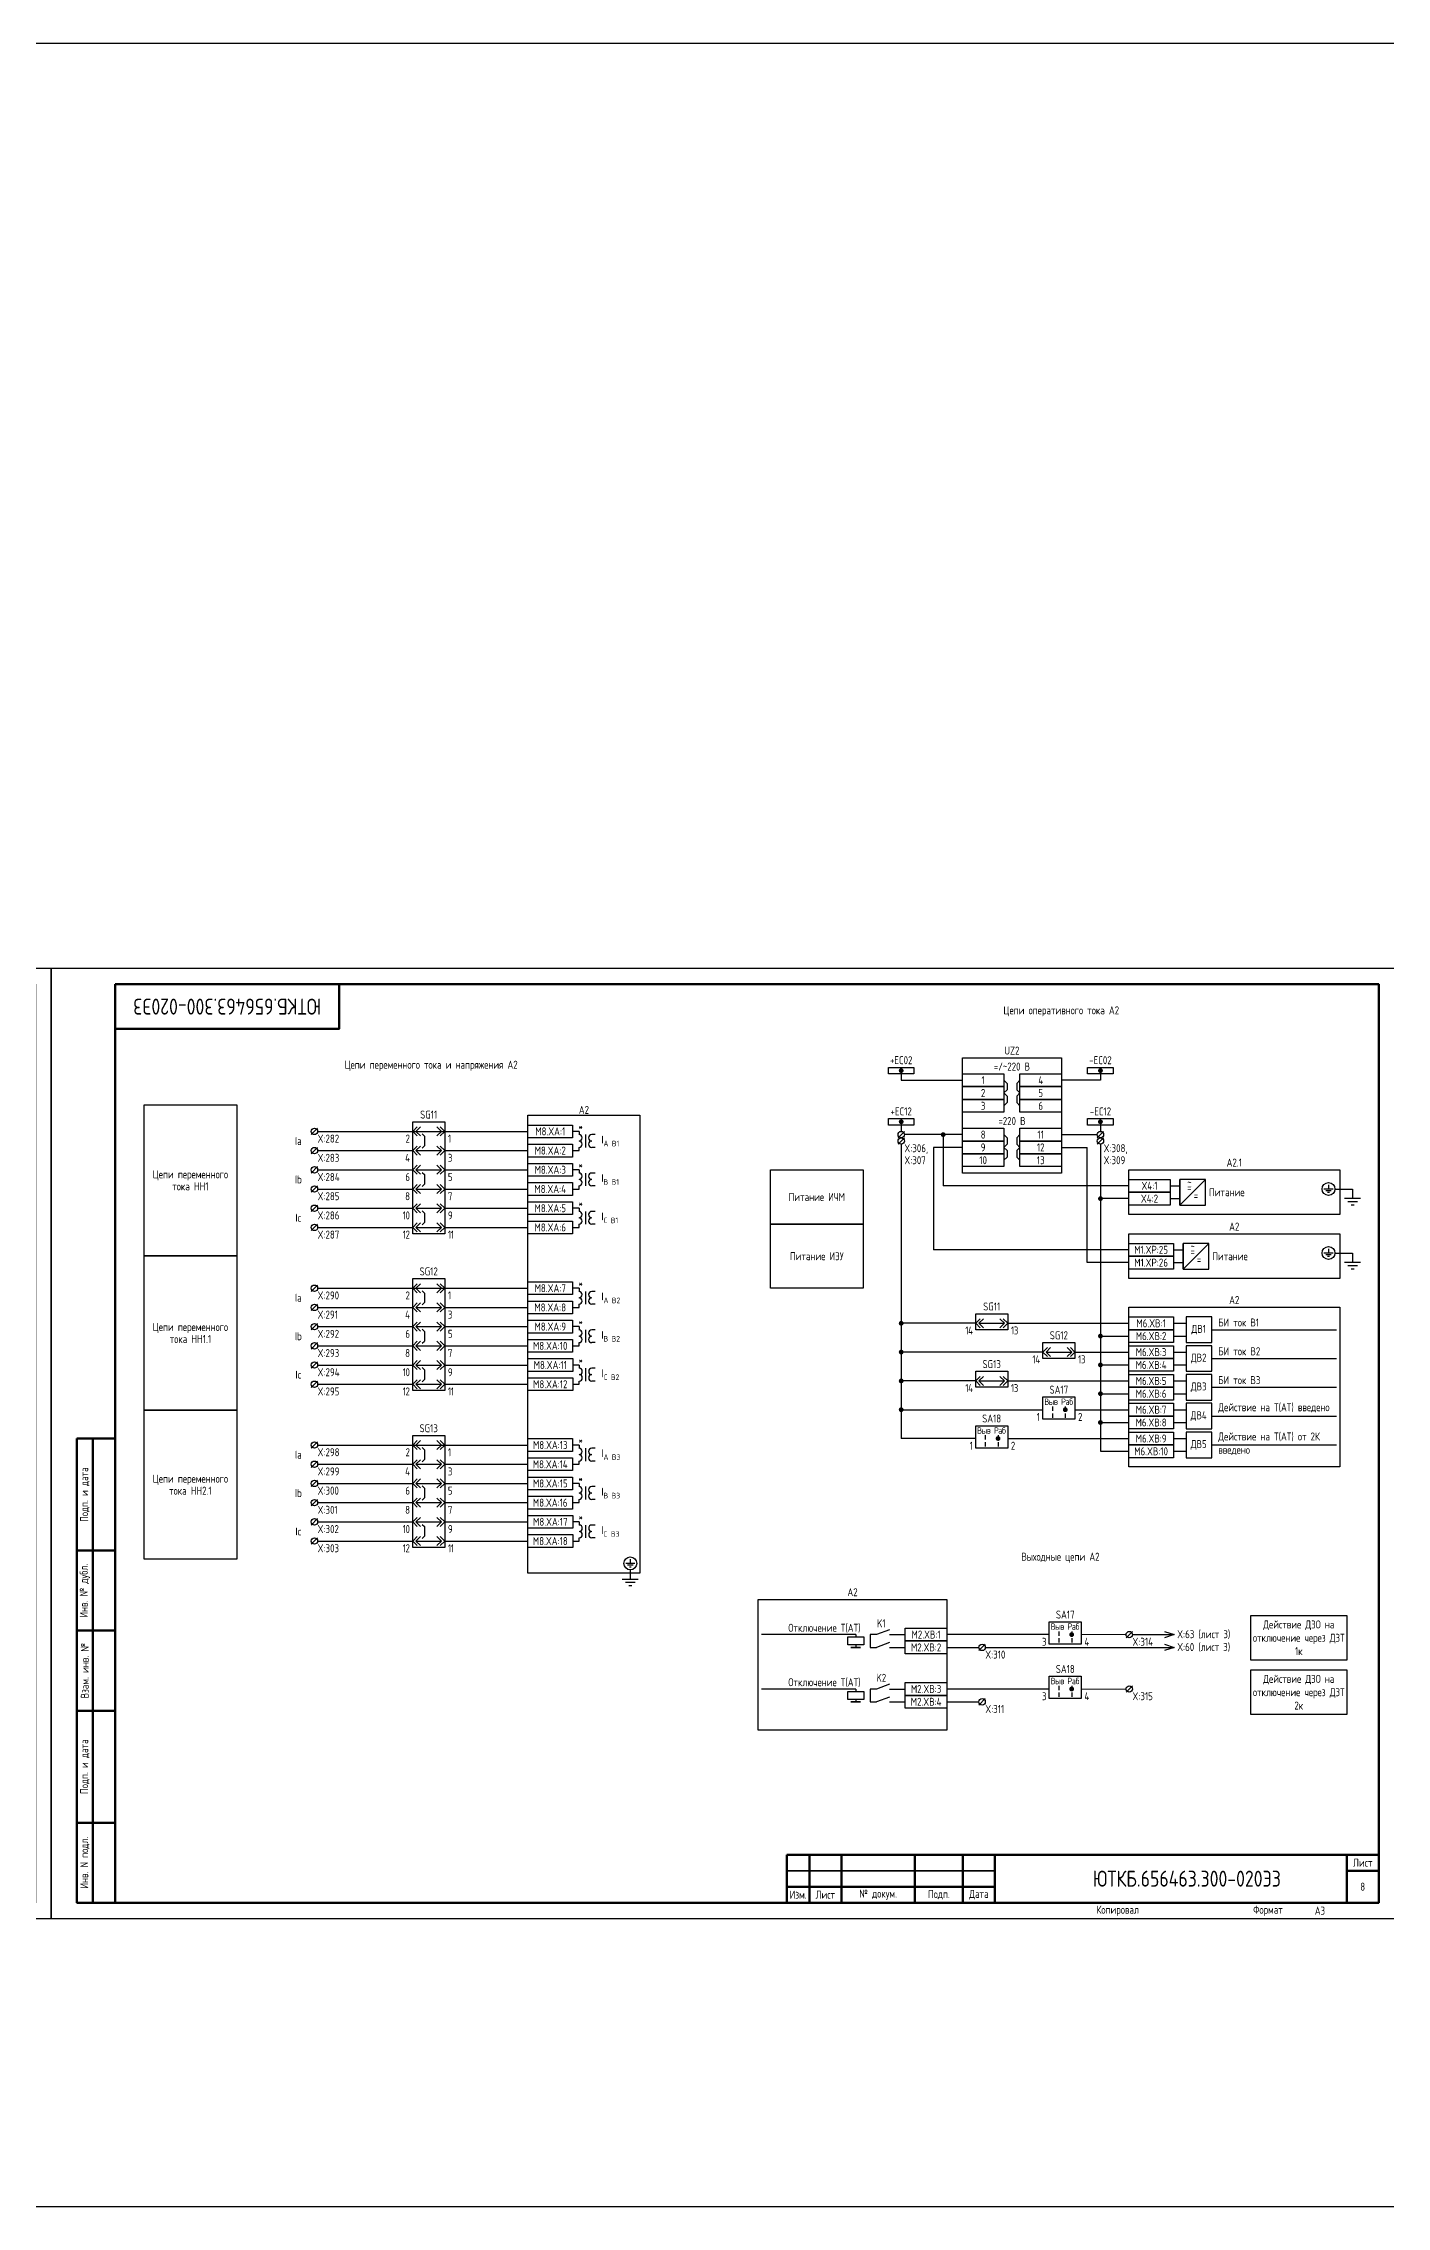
# Model space of a CAD drawing. Header units: millimetres. Extents: x -1117 to 5846, y -90 to 586.
# Drawn here: x 2938 to 3358, y -90 to 586 of the extents above; entities that cross this region are included whole.
import ezdxf

# ---------------------------------------------------------------- set-up
doc = ezdxf.new("R2010")
doc.units = ezdxf.units.MM
doc.styles.add('Gost_type_A', font='GOST_A.TTF')

# ---------------------------------------------------------------- blocks, each defined once
blk = doc.blocks.new('Формат_А3')
blk.add_lwpolyline([(-420, 297), (0, 297), (0, 0), (-420, 0)], close=True)
at = {"lineweight": 50}
blk.add_lwpolyline([(-400, 292), (-5, 292), (-5, 5), (-400, 5)], close=True, dxfattribs=at)
blk = doc.blocks.new('Штамп левый нижний')
at = {"lineweight": 50}
for points in [[(-12, 145), (-7, 145), (-7, 110), (-12, 110)], [(-7, 145), (0, 145), (0, 110), (-7, 110)], [(-12, 110), (-7, 110), (-7, 85), (-12, 85)], [(-7, 110), (0, 110), (0, 85), (-7, 85)], [(-12, 85), (-7, 85), (-7, 60), (-12, 60)], [(-7, 85), (0, 85), (0, 60), (-7, 60)], [(-12, 60), (-7, 60), (-7, 25), (-12, 25)], [(-7, 60), (0, 60), (0, 25), (-7, 25)], [(-12, 25), (-7, 25), (-7, 0), (-12, 0)], [(-7, 25), (0, 25), (0, 0), (-7, 0)]]:
    blk.add_lwpolyline(points, close=True, dxfattribs=at)
at = {"char_height": 2.5, "attachment_point": 5, "rotation": 90, "style": 'Gost_type_A'}
for s, insert, width in [('Подп. и дата', (-9.5, 127.5), 35), ('Инв. № дубл.', (-9.5, 97.5), 25), ('Взам. инв. №', (-9.5, 72.5), 25), ('Подп. и дата', (-9.5, 42.5), 35), ('Инв. N подл.', (-9.5, 12.5), 25)]:
    blk.add_mtext(s, dxfattribs=dict(at, insert=insert, width=width))
blk = doc.blocks.new('Штамп малый нижний')
at = {"lineweight": 50}
for points in [[(-185, 15), (-178, 15), (-178, 5), (-185, 5)], [(-178, 15), (-168, 15), (-168, 5), (-178, 5)], [(-168, 15), (-145, 15), (-145, 5), (-168, 5)], [(-145, 15), (-130, 15), (-130, 5), (-145, 5)], [(-130, 15), (-120, 15), (-120, 5), (-130, 5)], [(-120, 15), (-10, 15), (-10, 0), (-120, 0)], [(-10, 15), (0, 15), (0, 10), (-10, 10)], [(-10, 10), (0, 10), (0, 0), (-10, 0)], [(-185, 5), (-178, 5), (-178, 0), (-185, 0)], [(-178, 5), (-168, 5), (-168, 0), (-178, 0)], [(-168, 5), (-145, 5), (-145, 0), (-168, 0)], [(-145, 5), (-130, 5), (-130, 0), (-145, 0)], [(-130, 5), (-120, 5), (-120, 0), (-130, 0)]]:
    blk.add_lwpolyline(points, close=True, dxfattribs=at)
for points in [[(-185, 15), (-178, 15), (-178, 10), (-185, 10)], [(-178, 15), (-168, 15), (-168, 10), (-178, 10)], [(-168, 15), (-145, 15), (-145, 10), (-168, 10)], [(-145, 15), (-130, 15), (-130, 10), (-145, 10)], [(-130, 15), (-120, 15), (-120, 10), (-130, 10)], [(-185, 10), (-178, 10), (-178, 5), (-185, 5)], [(-178, 10), (-168, 10), (-168, 5), (-178, 5)], [(-168, 10), (-145, 10), (-145, 5), (-168, 5)], [(-145, 10), (-130, 10), (-130, 5), (-145, 5)], [(-130, 10), (-120, 10), (-120, 5), (-130, 5)]]:
    blk.add_lwpolyline(points, close=True)
at = {"char_height": 2.5, "style": 'Gost_type_A'}
for s, insert, width, attachment_point in [('Лист', (-5, 12.5), 10, 5), ('Изм.', (-181.5, 2.5), 7, 5), ('Лист', (-173, 2.5), 10, 5), ('№ докум.', (-156.5, 2.5), 23, 5), ('Подп.', (-137.5, 2.5), 15, 5), ('Дата', (-125, 2.5), 10, 5), ('Копировал', (-75, -2.53), 13.1202, 6), ('Формат', (-30, -2.53), 13.1202, 6)]:
    blk.add_mtext(s, dxfattribs=dict(at, insert=insert, width=width, attachment_point=attachment_point))
blk = doc.blocks.new('Штамп угловой верхний')
at = {"lineweight": 50}
blk.add_lwpolyline([(0, 0), (70, 0), (70, -14), (0, -14)], close=True, dxfattribs=at)
blk = doc.blocks.new('БИ_разъем')
for p, q in [((0, 0), (1.41, 1.41)), ((0, 0), (1.41, 1.41)), ((0, 0), (1.41, -1.41)), ((0, 0), (1.41, -1.41)), ((1, 0), (2.41, 1.41)), ((1, 0), (2.41, -1.41)), ((1, 0), (9, 0)), ((9, 0), (7.59, 1.41)), ((9, 0), (7.59, -1.41)), ((10, 0), (8.59, 1.41)), ((10, 0), (8.59, 1.41)), ((10, 0), (8.59, -1.41)), ((10, 0), (8.59, -1.41))]:
    blk.add_line(p, q)
blk = doc.blocks.new('БИ_перемычка')
for p, q in [((2.97, -0.79), (3.67, -1.5)), ((2.97, -5.21), (3.67, -4.5)), ((3.67, -1.5), (3.67, -4.5))]:
    blk.add_line(p, q)
blk = doc.blocks.new('POINT')
at = {"const_width": 0.75}
blk.add_lwpolyline([(-0.375, 0, 1), (0.375, 0, 1)], format="xyb", close=True, dxfattribs=at)
blk = doc.blocks.new('Шинка')
blk.add_lwpolyline([(-4, 1), (4, 1), (4, -1), (-4, -1)], close=True)
blk.add_blockref('POINT', (0, 0))
blk = doc.blocks.new('Переключатель_положение')
for p, q in [((2, 1), (2, -0.34)), ((2, -1.14), (2, -2.49))]:
    blk.add_line(p, q)

msp = doc.modelspace()

# ---------------------------------------------------------------- linework, layer by layer
for p, q in [((3205.71, 265), (3205.71, 262)), ((3268, 265), (3268, 262)), ((3205.71, 262), (3224.83, 262)), ((3268, 262), (3255.83, 262)), ((3023.27, 247), (3021.27, 245)), ((3023.27, 246), (3063, 246)), ((3063.01, 246), (3089, 246)), ((3105, 246), (3103, 246)), ((3206.71, 246), (3204.71, 244)), ((3206.71, 244), (3204.71, 242)), ((3205.71, 249), (3205.71, 246)), ((3224.83, 245), (3206.71, 245)), ((3218.83, 245), (3218.83, 229)), ((3255.83, 245), (3267, 245)), ((3261, 245), (3267, 245)), ((3269, 246), (3267, 244)), ((3269, 244), (3267, 242)), ((3268, 249), (3268, 246)), ((3023.27, 241), (3021.27, 239)), ((3023.28, 240), (3053, 240)), ((3063.01, 240), (3089, 240)), ((3103, 240), (3105, 240)), ((3205.71, 242), (3205.71, 150.04)), ((3215.83, 241), (3215.83, 209)), ((3224.83, 241), (3215.83, 241)), ((3255.83, 241), (3263.83, 241)), ((3263.83, 205), (3263.83, 241)), ((3268, 242), (3268, 146.04)), ((3023.27, 235), (3021.27, 233)), ((3023.28, 234), (3053, 234)), ((3063.01, 234), (3089, 234)), ((3105, 234), (3103, 234)), ((3292.83, 223), (3292.83, 231)), ((3292.83, 223), (3300.83, 231)), ((3023.27, 229), (3021.27, 227)), ((3023.28, 228), (3053, 228)), ((3063.01, 228), (3089, 228)), ((3103, 228), (3105, 228)), ((3276.83, 229), (3218.83, 229)), ((3276.83, 225), (3267.83, 225)), ((3341.32, 228), (3346.83, 228)), ((3023.27, 223), (3021.27, 221)), ((3023.27, 217), (3021.27, 215)), ((3023.28, 222), (3053, 222)), ((3063.01, 222), (3089, 222)), ((3105, 222), (3103, 222)), ((3023.28, 216), (3053, 216)), ((3063.01, 216), (3089, 216)), ((3103, 216), (3105, 216)), ((3293.83, 203), (3293.83, 211)), ((3293.83, 203), (3301.83, 211)), ((3276.83, 209), (3215.83, 209)), ((3276.83, 205), (3263.83, 205)), ((3341.32, 208), (3346.83, 208)), ((3023.27, 198), (3021.27, 196)), ((3023.27, 197), (3063, 197)), ((3063.01, 197), (3089, 197)), ((3105, 197), (3103, 197)), ((3023.27, 192), (3021.27, 190)), ((3023.28, 191), (3053, 191)), ((3063.01, 191), (3089, 191)), ((3103, 191), (3105, 191)), ((3023.27, 186), (3021.27, 184)), ((3023.28, 185), (3053, 185)), ((3063.01, 185), (3089, 185)), ((3105, 185), (3103, 185)), ((3229, 186.04), (3205.71, 186.04)), ((3239, 186.04), (3276.83, 186.04)), ((3290.83, 186.04), (3294.83, 186.04)), ((3302.83, 184.04), (3341.83, 184.04)), ((3023.27, 180), (3021.27, 178)), ((3023.28, 179), (3053, 179)), ((3063.01, 179), (3089, 179)), ((3103, 179), (3105, 179)), ((3250, 177.04), (3206.08, 177.04)), ((3260, 177.04), (3276.83, 177.04)), ((3268, 182.04), (3276.83, 182.04)), ((3290.83, 182.04), (3294.83, 182.04)), ((3290.83, 177.04), (3294.83, 177.04)), ((3023.27, 174), (3021.27, 172)), ((3023.28, 173), (3053, 173)), ((3063.01, 173), (3089, 173)), ((3105.02, 173), (3103.02, 173)), ((3268, 173.04), (3276.83, 173.04)), ((3290.83, 173.04), (3294.83, 173.04)), ((3302.83, 175.04), (3341.83, 175.04)), ((3023.27, 168), (3021.27, 166)), ((3023.28, 167), (3053, 167)), ((3063.01, 167), (3089, 167)), ((3103.02, 167), (3105.02, 167)), ((3229, 168.04), (3206.08, 168.04)), ((3239, 168.04), (3276.83, 168.04)), ((3268, 164.04), (3276.83, 164.04)), ((3290.83, 168.04), (3294.83, 168.04)), ((3290.83, 164.04), (3294.83, 164.04)), ((3302.83, 166.04), (3341.83, 166.04)), ((3206.08, 159.04), (3250, 159.04)), ((3260, 159.04), (3276.83, 159.04)), ((3290.83, 159.04), (3294.83, 159.04)), ((3302.83, 157.04), (3341.83, 157.04)), ((3023.27, 149), (3021.27, 147)), ((3229, 150.04), (3205.71, 150.04)), ((3239, 150.04), (3276.83, 150.04)), ((3268, 155.04), (3276.83, 155.04)), ((3290.83, 155.04), (3294.83, 155.04)), ((3290.83, 150.04), (3294.83, 150.04)), ((3023.27, 143), (3021.27, 141)), ((3023.27, 148), (3063, 148)), ((3023.28, 142), (3053, 142)), ((3063.01, 148), (3089, 148)), ((3063.01, 142), (3089, 142)), ((3105, 148), (3103, 148)), ((3103, 142), (3105, 142)), ((3268, 146.04), (3276.83, 146.04)), ((3290.83, 146.04), (3294.83, 146.04)), ((3302.83, 148.04), (3341.83, 148.04)), ((3023.27, 137), (3021.27, 135)), ((3023.28, 136), (3053, 136)), ((3063.01, 136), (3089, 136)), ((3105, 136), (3103, 136)), ((3023.27, 131), (3021.27, 129)), ((3023.28, 130), (3053, 130)), ((3063.01, 130), (3089, 130)), ((3103, 130), (3105, 130)), ((3023.27, 125), (3021.27, 123)), ((3023.28, 124), (3053, 124)), ((3063.01, 124), (3089, 124)), ((3105.02, 124), (3103.02, 124)), ((3023.27, 119), (3021.27, 117)), ((3023.28, 118), (3053, 118)), ((3063.01, 118), (3089, 118)), ((3103.02, 118), (3105.02, 118)), ((3191.5, 88.77), (3162, 88.77)), ((3191.5, 88.77), (3191.5, 88.02)), ((3252, 88.77), (3220, 88.77)), ((3278.01, 89.77), (3276.01, 87.77)), ((3278, 88.77), (3291, 88.77)), ((3191.5, 85.52), (3191.5, 84.77)), ((3220, 84.77), (3230, 84.77)), ((3232, 85.77), (3230, 83.77)), ((3232, 84.77), (3291, 84.77)), ((3191.5, 71.77), (3162, 71.77)), ((3191.5, 71.77), (3191.5, 71.02)), ((3191.5, 68.52), (3191.5, 67.77)), ((3252, 71.77), (3220, 71.77)), ((3220, 67.77), (3230, 67.77)), ((3232.01, 68.77), (3230.01, 66.77)), ((3278.01, 72.77), (3276.01, 70.77))]:
    msp.add_line(p, q)
at = {"ltscale": 4}
for p, q in [((3105, 246), (3105, 245)), ((3105, 245.5), (3105, 245)), ((3107, 245), (3107, 241)), ((3107, 245), (3107, 241)), ((3110, 245), (3109, 245)), ((3110, 245), (3109, 245)), ((3105, 240), (3105, 241)), ((3110, 241), (3109, 241)), ((3110, 241), (3109, 241)), ((3105, 234), (3105, 233)), ((3105, 233.5), (3105, 233)), ((3107, 233), (3107, 229)), ((3107, 233), (3107, 229)), ((3110, 233), (3109, 233)), ((3110, 233), (3109, 233)), ((3105, 228), (3105, 229)), ((3110, 229), (3109, 229)), ((3110, 229), (3109, 229)), ((3289.83, 229), (3292.83, 229)), ((3289.83, 225), (3292.83, 225)), ((3105, 222), (3105, 221)), ((3105, 221.5), (3105, 221)), ((3105, 216), (3105, 217)), ((3107, 221), (3107, 217)), ((3107, 221), (3107, 217)), ((3110, 221), (3109, 221)), ((3110, 221), (3109, 221)), ((3110, 217), (3109, 217)), ((3110, 217), (3109, 217)), ((3290.83, 209), (3293.83, 209)), ((3290.83, 205), (3293.83, 205)), ((3105, 197), (3105, 196)), ((3105, 196.5), (3105, 196)), ((3105, 191), (3105, 192)), ((3107, 196), (3107, 192)), ((3107, 196), (3107, 192)), ((3110, 196), (3109, 196)), ((3110, 196), (3109, 196)), ((3110, 192), (3109, 192)), ((3110, 192), (3109, 192)), ((3105, 185), (3105, 184)), ((3105, 184.5), (3105, 184)), ((3107, 184), (3107, 180)), ((3107, 184), (3107, 180)), ((3110, 184), (3109, 184)), ((3110, 184), (3109, 184)), ((3105, 179), (3105, 180)), ((3110, 180), (3109, 180)), ((3110, 180), (3109, 180)), ((3105.02, 173), (3105.02, 172)), ((3105.02, 172.5), (3105.02, 172)), ((3107.02, 172), (3107.02, 168)), ((3107.02, 172), (3107.02, 168)), ((3110.02, 172), (3109.02, 172)), ((3110.02, 172), (3109.02, 172)), ((3105.02, 167), (3105.02, 168)), ((3110.02, 168), (3109.02, 168)), ((3110.02, 168), (3109.02, 168)), ((3105, 148), (3105, 147)), ((3105, 147.5), (3105, 147)), ((3105, 142), (3105, 143)), ((3107, 147), (3107, 143)), ((3107, 147), (3107, 143)), ((3110, 147), (3109, 147)), ((3110, 147), (3109, 147)), ((3110, 143), (3109, 143)), ((3110, 143), (3109, 143)), ((3105, 136), (3105, 135)), ((3105, 135.5), (3105, 135)), ((3105, 130), (3105, 131)), ((3107, 135), (3107, 131)), ((3107, 135), (3107, 131)), ((3110, 135), (3109, 135)), ((3110, 135), (3109, 135)), ((3110, 131), (3109, 131)), ((3110, 131), (3109, 131)), ((3105.02, 124), (3105.02, 123)), ((3105.02, 123.5), (3105.02, 123)), ((3107.02, 123), (3107.02, 119)), ((3107.02, 123), (3107.02, 119)), ((3110.02, 123), (3109.02, 123)), ((3110.02, 123), (3109.02, 123)), ((3105.02, 118), (3105.02, 119)), ((3110.02, 119), (3109.02, 119)), ((3110.02, 119), (3109.02, 119))]:
    msp.add_line(p, q, dxfattribs=at)
at = {"ltscale": 4.32}
for p, q in [((3340.72, 228), (3337.87, 228)), ((3340.15, 227.43), (3338.44, 227.43)), ((3339.58, 226.86), (3339.01, 226.86)), ((3339.3, 229.28), (3339.3, 228)), ((3349.33, 225), (3344.33, 225)), ((3348.33, 224), (3345.33, 224)), ((3346.83, 228), (3346.83, 225)), ((3347.33, 223), (3346.33, 223)), ((3340.72, 208), (3337.87, 208)), ((3340.15, 207.43), (3338.44, 207.43)), ((3339.58, 206.86), (3339.01, 206.86)), ((3339.3, 209.28), (3339.3, 208)), ((3349.33, 205), (3344.33, 205)), ((3348.33, 204), (3345.33, 204)), ((3347.33, 203), (3346.33, 203)), ((3346.83, 208), (3346.83, 205)), ((3122.44, 111.02), (3119.59, 111.02)), ((3121.87, 110.45), (3120.16, 110.45)), ((3121.3, 109.88), (3120.73, 109.88)), ((3121.02, 112.3), (3121.02, 111.02)), ((3121.02, 109), (3121.02, 106)), ((3123.52, 106), (3118.52, 106)), ((3122.52, 105), (3119.52, 105)), ((3121.52, 104), (3120.52, 104)), ((3202, 90.27), (3198, 88.77)), ((3202, 86.27), (3198, 84.77)), ((3202, 73.27), (3198, 71.77)), ((3202, 69.27), (3198, 67.77))]:
    msp.add_line(p, q, dxfattribs=at)
at = {"ltscale": 1.08}
for p, q in [((3198, 88.77), (3196, 88.77)), ((3196, 88.77), (3196, 84.77)), ((3202, 88.77), (3207, 88.77)), ((3196, 84.77), (3198, 84.77)), ((3202, 84.77), (3207, 84.77)), ((3198, 71.77), (3196, 71.77)), ((3196, 71.77), (3196, 67.77)), ((3196, 67.77), (3198, 67.77)), ((3202, 71.77), (3207, 71.77)), ((3202, 67.77), (3207, 67.77))]:
    msp.add_line(p, q, dxfattribs=at)
at = {"linetype": 'Continuous', "lineweight": 20, "ltscale": 4}
for p, q in [((3262, 88.77), (3276, 88.77)), ((3262, 71.77), (3276, 71.77))]:
    msp.add_line(p, q, dxfattribs=at)
for points in [[(-1117.42, 586), (5845.64, 586), (5845.64, -90), (-1117.42, -90)], [(3224.83, 269), (3255.83, 269), (3255.83, 233), (3224.83, 233)], [(3224.83, 264), (3237.83, 264), (3237.83, 260), (3224.83, 260)], [(3242.83, 264), (3255.83, 264), (3255.83, 260), (3242.83, 260)], [(3224.83, 260), (3237.83, 260), (3237.83, 256), (3224.83, 256)], [(3242.83, 260), (3255.83, 260), (3255.83, 256), (3242.83, 256)], [(2998, 207.1), (2969, 207.1), (2969, 254.32), (2998, 254.32)], [(3089.02, 251.04), (3124.02, 251.04), (3124.02, 108), (3089.02, 108)], [(3224.83, 256), (3237.83, 256), (3237.83, 252), (3224.83, 252)], [(3242.83, 256), (3255.83, 256), (3255.83, 252), (3242.83, 252)], [(3053, 249), (3063, 249), (3063, 214), (3053, 214)], [(3089, 248), (3103, 248), (3103, 244), (3089, 244)], [(3224.83, 247), (3237.83, 247), (3237.83, 243), (3224.83, 243)], [(3242.83, 247), (3255.83, 247), (3255.83, 243), (3242.83, 243)], [(3089, 242), (3103, 242), (3103, 238), (3089, 238)], [(3224.83, 243), (3237.83, 243), (3237.83, 239), (3224.83, 239)], [(3224.83, 239), (3237.83, 239), (3237.83, 235), (3224.83, 235)], [(3242.83, 243), (3255.83, 243), (3255.83, 239), (3242.83, 239)], [(3242.83, 239), (3255.83, 239), (3255.83, 235), (3242.83, 235)], [(3089, 236), (3103, 236), (3103, 232), (3089, 232)], [(3089, 230), (3103, 230), (3103, 226), (3089, 226)], [(3193.81, 217), (3164.83, 217), (3164.83, 234), (3193.81, 234)], [(3276.83, 234), (3342.83, 234), (3342.83, 220), (3276.83, 220)], [(3276.83, 231), (3289.83, 231), (3289.83, 227), (3276.83, 227)], [(3089, 224), (3103, 224), (3103, 220), (3089, 220)], [(3276.83, 227), (3289.83, 227), (3289.83, 223), (3276.83, 223)], [(3089, 218), (3103, 218), (3103, 214), (3089, 214)], [(3193.83, 197), (3164.83, 197), (3164.83, 217), (3193.83, 217)], [(3276.83, 214), (3342.83, 214), (3342.83, 200), (3276.83, 200)], [(3276.83, 211), (3290.83, 211), (3290.83, 207), (3276.83, 207)], [(2998, 158.91), (2969, 158.91), (2969, 207.1), (2998, 207.1)], [(3276.83, 207), (3290.83, 207), (3290.83, 203), (3276.83, 203)], [(3053, 200), (3063, 200), (3063, 165), (3053, 165)], [(3089, 199), (3103, 199), (3103, 195), (3089, 195)], [(3089, 193), (3103, 193), (3103, 189), (3089, 189)], [(3276.83, 191.04), (3342.83, 191.04), (3342.83, 141.17), (3276.83, 141.17)], [(3089, 187), (3103, 187), (3103, 183), (3089, 183)], [(3276.83, 188.04), (3290.83, 188.04), (3290.83, 184.04), (3276.83, 184.04)], [(3276.83, 184.04), (3290.83, 184.04), (3290.83, 180.04), (3276.83, 180.04)], [(3089, 181), (3103, 181), (3103, 177), (3089, 177)], [(3276.83, 179.04), (3290.83, 179.04), (3290.83, 175.04), (3276.83, 175.04)], [(3089.02, 175), (3103.02, 175), (3103.02, 171), (3089.02, 171)], [(3276.83, 175.04), (3290.83, 175.04), (3290.83, 171.04), (3276.83, 171.04)], [(3276.83, 170.04), (3290.83, 170.04), (3290.83, 166.04), (3276.83, 166.04)], [(3089.02, 169), (3103.02, 169), (3103.02, 165), (3089.02, 165)], [(3250, 163.04), (3260, 163.04), (3260, 156.04), (3250, 156.04)], [(3276.83, 166.04), (3290.83, 166.04), (3290.83, 162.04), (3276.83, 162.04)], [(2998, 112.32), (2969, 112.32), (2969, 158.91), (2998, 158.91)], [(3276.83, 161.04), (3290.83, 161.04), (3290.83, 157.04), (3276.83, 157.04)], [(3276.83, 157.04), (3290.83, 157.04), (3290.83, 153.04), (3276.83, 153.04)], [(3053, 151), (3063, 151), (3063, 116), (3053, 116)], [(3089, 150), (3103, 150), (3103, 146), (3089, 146)], [(3229, 154.04), (3239, 154.04), (3239, 147.04), (3229, 147.04)], [(3276.83, 152.04), (3290.83, 152.04), (3290.83, 148.04), (3276.83, 148.04)], [(3089, 144), (3103, 144), (3103, 140), (3089, 140)], [(3276.83, 148.04), (3290.83, 148.04), (3290.83, 144.04), (3276.83, 144.04)], [(3089, 138), (3103, 138), (3103, 134), (3089, 134)], [(3089, 132), (3103, 132), (3103, 128), (3089, 128)], [(3089.02, 126), (3103.02, 126), (3103.02, 122), (3089.02, 122)], [(3089.02, 120), (3103.02, 120), (3103.02, 116), (3089.02, 116)], [(3161, 99.77), (3220, 99.77), (3220, 58.95), (3161, 58.95)], [(3315, 94.77), (3345, 94.77), (3345, 80.77), (3315, 80.77)], [(3194, 88.02), (3194, 85.52), (3189, 85.52), (3189, 88.02)], [(3207, 90.77), (3220, 90.77), (3220, 86.77), (3207, 86.77)], [(3252, 92.77), (3262, 92.77), (3262, 85.77), (3252, 85.77)], [(3193, 84.77), (3190, 84.77)], [(3207, 86.77), (3220, 86.77), (3220, 82.77), (3207, 82.77)], [(3252, 75.77), (3262, 75.77), (3262, 68.77), (3252, 68.77)], [(3315, 77.77), (3345, 77.77), (3345, 63.77), (3315, 63.77)], [(3194, 71.02), (3194, 68.52), (3189, 68.52), (3189, 71.02)], [(3193, 67.77), (3190, 67.77)], [(3207, 73.77), (3220, 73.77), (3220, 69.77), (3207, 69.77)], [(3207, 69.77), (3220, 69.77), (3220, 65.77), (3207, 65.77)]]:
    msp.add_lwpolyline(points, close=True)
for points in [[(3237.83, 262), (3238.83, 261), (3238.83, 259), (3237.83, 258)], [(3237.83, 258), (3238.83, 257), (3238.83, 255), (3237.83, 254)], [(3242.83, 262), (3241.83, 261), (3241.83, 259), (3242.83, 258)], [(3242.83, 258), (3241.83, 257), (3241.83, 255), (3242.83, 254)], [(3237.83, 245), (3238.83, 244), (3238.83, 242), (3237.83, 241)], [(3242.83, 245), (3241.83, 244), (3241.83, 242), (3242.83, 241)], [(3237.83, 241), (3238.83, 240), (3238.83, 238), (3237.83, 237)], [(3242.83, 241), (3241.83, 240), (3241.83, 238), (3242.83, 237)], [(3288, 89.77), (3291, 88.77), (3288, 87.77)], [(3288, 85.77), (3291, 84.77), (3288, 83.77)]]:
    msp.add_lwpolyline(points)
at = {"ltscale": 4}
for points in [[(3292.83, 223), (3300.83, 223), (3300.83, 231), (3292.83, 231)], [(3293.83, 203), (3301.83, 203), (3301.83, 211), (3293.83, 211)], [(3294.83, 180.04), (3302.83, 180.04), (3302.83, 188.04), (3294.83, 188.04)], [(3294.83, 171.04), (3302.83, 171.04), (3302.83, 179.04), (3294.83, 179.04)], [(3294.83, 162.04), (3302.83, 162.04), (3302.83, 170.04), (3294.83, 170.04)], [(3294.83, 153.04), (3302.83, 153.04), (3302.83, 161.04), (3294.83, 161.04)], [(3294.83, 144.04), (3302.83, 144.04), (3302.83, 152.04), (3294.83, 152.04)]]:
    msp.add_lwpolyline(points, close=True, dxfattribs=at)
at = {"lineweight": 25}
for points in [[(3229, 189.04), (3239, 189.04), (3239, 184.04), (3229, 184.04)], [(3250, 180.04), (3260, 180.04), (3260, 175.04), (3250, 175.04)], [(3229, 171.04), (3239, 171.04), (3239, 166.04), (3229, 166.04)]]:
    msp.add_lwpolyline(points, close=True, dxfattribs=at)
for centre, radius in [((3022.27, 246), 1), ((3205.71, 245), 1), ((3205.71, 243), 1), ((3268, 245), 1), ((3268, 243), 1), ((3022.27, 240), 1), ((3022.27, 234), 1), ((3339.3, 228), 2.02), ((3022.27, 228), 1), ((3022.27, 222), 1), ((3022.27, 216), 1), ((3339.3, 208), 2.02), ((3022.27, 197), 1), ((3022.27, 191), 1), ((3022.27, 185), 1), ((3022.27, 179), 1), ((3022.27, 173), 1), ((3022.27, 167), 1), ((3022.27, 148), 1), ((3022.27, 142), 1), ((3022.27, 136), 1), ((3022.27, 130), 1), ((3022.27, 124), 1), ((3022.27, 118), 1), ((3121.02, 111.02), 2.02), ((3277.01, 88.77), 1), ((3231, 84.77), 1), ((3231.01, 67.77), 1), ((3277.01, 71.77), 1)]:
    msp.add_circle(centre, radius)
at = {"ltscale": 4}
for centre, start, end in [((3105, 244), 270, 90), ((3105, 244), 270, 90), ((3109, 244), 90, 270), ((3109, 244), 90, 270), ((3105, 242), 270, 90), ((3105, 242), 270, 90), ((3109, 242), 90, 270), ((3109, 242), 90, 270), ((3105, 232), 270, 90), ((3105, 232), 270, 90), ((3105, 230), 270, 90), ((3105, 230), 270, 90), ((3109, 232), 90, 270), ((3109, 232), 90, 270), ((3109, 230), 90, 270), ((3109, 230), 90, 270), ((3105, 220), 270, 90), ((3105, 220), 270, 90), ((3105, 218), 270, 90), ((3105, 218), 270, 90), ((3109, 220), 90, 270), ((3109, 220), 90, 270), ((3109, 218), 90, 270), ((3109, 218), 90, 270), ((3105, 195), 270, 90), ((3105, 195), 270, 90), ((3105, 193), 270, 90), ((3105, 193), 270, 90), ((3109, 195), 90, 270), ((3109, 195), 90, 270), ((3109, 193), 90, 270), ((3109, 193), 90, 270), ((3105, 183), 270, 90), ((3105, 183), 270, 90), ((3109, 183), 90, 270), ((3109, 183), 90, 270), ((3105, 181), 270, 90), ((3105, 181), 270, 90), ((3109, 181), 90, 270), ((3109, 181), 90, 270), ((3105.02, 171), 270, 90), ((3105.02, 171), 270, 90), ((3105.02, 169), 270, 90), ((3105.02, 169), 270, 90), ((3109.02, 171), 90, 270), ((3109.02, 171), 90, 270), ((3109.02, 169), 90, 270), ((3109.02, 169), 90, 270), ((3105, 146), 270, 90), ((3105, 146), 270, 90), ((3105, 144), 270, 90), ((3105, 144), 270, 90), ((3109, 146), 90, 270), ((3109, 146), 90, 270), ((3109, 144), 90, 270), ((3109, 144), 90, 270), ((3105, 134), 270, 90), ((3105, 134), 270, 90), ((3105, 132), 270, 90), ((3105, 132), 270, 90), ((3109, 134), 90, 270), ((3109, 134), 90, 270), ((3109, 132), 90, 270), ((3109, 132), 90, 270), ((3105.02, 122), 270, 90), ((3105.02, 122), 270, 90), ((3109.02, 122), 90, 270), ((3109.02, 122), 90, 270), ((3105.02, 120), 270, 90), ((3105.02, 120), 270, 90), ((3109.02, 120), 90, 270), ((3109.02, 120), 90, 270)]:
    msp.add_arc(centre, 1, start, end, dxfattribs=at)

# ---------------------------------------------------------------- block references
at = {"color": 1}
for name, p in [('Формат_А3', (2940, 0)), ('Формат_А3', (3360, 0)), ('Штамп левый нижний', (2960, 5))]:
    msp.add_blockref(name, p, dxfattribs=at)
for name, p in [('Штамп угловой верхний', (2960, 292)), ('Шинка', (3205.71, 265)), ('Шинка', (3268, 265)), ('БИ_разъем', (3053, 246)), ('БИ_перемычка', (3053, 246)), ('Шинка', (3205.71, 249)), ('POINT', (3218.83, 245)), ('Шинка', (3268, 249)), ('БИ_разъем', (3053, 240)), ('БИ_разъем', (3053, 234)), ('БИ_перемычка', (3053, 234)), ('БИ_разъем', (3053, 228)), ('БИ_разъем', (3053, 222)), ('POINT', (3268, 225)), ('БИ_разъем', (3053, 216)), ('БИ_перемычка', (3053, 222)), ('БИ_разъем', (3053, 197)), ('БИ_перемычка', (3053, 197)), ('БИ_разъем', (3053, 191)), ('БИ_разъем', (3053, 185)), ('БИ_перемычка', (3053, 185)), ('POINT', (3205.71, 186.04)), ('POINT', (3268, 182.04)), ('БИ_разъем', (3053, 179)), ('POINT', (3205.71, 177.04)), ('БИ_разъем', (3053, 173)), ('БИ_перемычка', (3053, 173)), ('POINT', (3268, 173.04)), ('БИ_разъем', (3053, 167)), ('POINT', (3205.71, 168.04)), ('POINT', (3268, 164.04)), ('POINT', (3205.71, 159.04)), ('Переключатель_положение', (3251, 159.04)), ('POINT', (3257, 159.04)), ('Переключатель_положение', (3255, 159.04)), ('POINT', (3268, 155.04)), ('БИ_разъем', (3053, 148)), ('Переключатель_положение', (3230, 150.04)), ('POINT', (3236, 150.04)), ('Переключатель_положение', (3234, 150.04)), ('БИ_разъем', (3053, 142)), ('БИ_перемычка', (3053, 148)), ('БИ_разъем', (3053, 136)), ('БИ_перемычка', (3053, 136)), ('БИ_разъем', (3053, 130)), ('БИ_разъем', (3053, 124)), ('БИ_перемычка', (3053, 124)), ('БИ_разъем', (3053, 118)), ('Переключатель_положение', (3253, 88.77)), ('POINT', (3259, 88.77)), ('Переключатель_положение', (3257, 88.77)), ('Переключатель_положение', (3253, 71.77)), ('POINT', (3259, 71.77)), ('Переключатель_положение', (3257, 71.77)), ('Штамп малый нижний', (3355, 5))]:
    msp.add_blockref(name, p)
at = {"lineweight": 25}
for p in [(3229, 186.04), (3250, 177.04), (3229, 168.04)]:
    msp.add_blockref('БИ_разъем', p, dxfattribs=at)

# ---------------------------------------------------------------- texts
at = {"insert": (2995, 285), "char_height": 5, "width": 70, "attachment_point": 5, "rotation": 180, "style": 'Gost_type_A'}
msp.add_mtext('ЮТКБ.656463.300-020Э3', dxfattribs=at)
at = {"lineweight": 25, "char_height": 2.5, "line_spacing_factor": 0.9, "style": 'Gost_type_A'}
for s, insert, width, attachment_point in [('Цепи оперативного тока A2', (3255.75, 283.5), 195.5, 5), ('UZ2', (3240.33, 270), 31, 8), ('Цепи переменного тока и напряжения A2', (3058.75, 266.5), 197.5, 5), ('=/~220 В', (3240.33, 265), 31, 8), ('=220 В', (3240.33, 248), 31, 8), ('X:306,\\PX:307', (3206.71, 242), 16, 1), ('X:308,\\PX:309', (3269, 242), 16, 1), ('SG11', (3234, 190.04), 10, 8), ('{\\T0.9;14}', (3228, 185.04), 5, 3), ('{\\T0.9;13}', (3240, 185.04), 5, 1), ('SG12', (3255, 181.04), 10, 8), ('{\\T0.9;14}', (3249, 176.04), 5, 3), ('{\\T0.9;13}', (3261, 176.04), 5, 1), ('SG13', (3234, 172.04), 10, 8), ('{\\T0.9;14}', (3228, 167.04), 5, 3), ('{\\T0.9;13}', (3240, 167.04), 5, 1), ('Выходные цепи A2', (3255.5, 112.77), 93, 5), ('A2', (3190.5, 100.77), 59, 8), ('X:310', (3232, 83.77), 8, 1), ('X:314', (3278.01, 87.77), 8, 1), ('X:315', (3278.01, 70.77), 8, 1), ('X:311', (3232.01, 66.77), 8, 1)]:
    msp.add_mtext(s, dxfattribs=dict(at, insert=insert, width=width, attachment_point=attachment_point))
at = {"style": 'Gost_type_A'}
for s, insert, char_height, width, attachment_point in [('+EC02', (3205.71, 267), 2.5, 10, 8), ('-EC02', (3268, 267), 2.5, 10, 8), ('2', (3231.33, 258), 2.5, 13, 5), ('1', (3231.33, 262), 2.5, 13, 5), ('4', (3249.33, 262), 2.5, 13, 5), ('5', (3249.33, 258), 2.5, 13, 5), ('+EC12', (3205.71, 251), 2.5, 10, 8), ('3', (3231.33, 254), 2.5, 13, 5), ('6', (3249.33, 254), 2.5, 13, 5), ('-EC12', (3268, 251), 2.5, 10, 8), ('M8.XA:1', (3096, 246), 2.5, 14, 5), ('*', (3105.5, 247.5), 2.5, 3, 5), ('\\A1;I{\\H0.7x;\\S^ A B1;}', (3112, 243), 2.5, 8, 4), ('8', (3231.33, 245), 2.5, 13, 5), ('11', (3249.33, 245), 2.5, 13, 5), ('M8.XA:2', (3095.99, 240), 2.5, 14.018, 5), ('10', (3231.33, 237), 2.5, 13, 5), ('9', (3231.33, 241), 2.5, 13, 5), ('13', (3249.33, 237), 2.5, 13, 5), ('12', (3249.33, 241), 2.5, 13, 5), ('M8.XA:3', (3096, 234), 2.5, 14, 5), ('*', (3105.5, 235.5), 2.5, 3, 5), ('\\A1;I{\\H0.7x;\\S^ B B1;}', (3112, 231), 2.5, 8, 4), ('X4:1', (3283.33, 229), 2.5, 13, 5), ('~', (3295.83, 230.03), 2.5, 2.7, 5), ('M8.XA:4', (3095.99, 227.99), 2.5, 14.018, 5), ('M8.XA:5', (3096, 222), 2.5, 14, 5), ('*', (3105.5, 223.5), 2.5, 3, 5), ('X4:2', (3283.33, 225), 2.5, 13, 5), ('=', (3295.83, 228.53), 2.5, 6, 5), ('=', (3297.83, 226), 2.5, 6, 5), ('Питание', (3307.5, 226.99), 2.5, 11.3452, 5), ('M8.XA:6', (3095.99, 215.99), 2.5, 14.018, 5), ('\\A1;I{\\H0.7x;\\S^ C B1;}', (3112, 219), 2.5, 8, 4), ('M1.XP:25', (3283.83, 209), 2.5, 13.9956, 5), ('~', (3296.83, 210.03), 2.5, 2.7, 5), ('M1.XP:26', (3283.83, 205), 2.5, 13.9956, 5), ('=', (3296.83, 208.53), 2.5, 6, 5), ('=', (3298.83, 206), 2.5, 6, 5), ('Питание', (3308.5, 206.99), 2.5, 11.3452, 5), ('M8.XA:7', (3096, 197), 2.5, 14, 5), ('*', (3105.5, 198.5), 2.5, 3, 5), ('M8.XA:8', (3095.99, 190.99), 2.5, 14.018, 5), ('\\A1;I{\\H0.7x;\\S^ A B2;}', (3112, 194), 2.5, 8, 4), ('M8.XA:9', (3096, 185), 2.5, 14, 5), ('*', (3105.5, 186.5), 2.5, 3, 5), ('\\A1;I{\\H0.7x;\\S^ B B2;}', (3112, 182), 2.5, 8, 4), ('M6.XВ:2', (3283.83, 182.04), 2.5, 14, 5), ('M6.XВ:1', (3283.83, 186.04), 2.5, 14, 5), ('ДВ1', (3298.71, 184.04), 2.5, 7.7588, 5), ('БИ ток В1', (3304.83, 185.04), 2.5, 46.8301, 7), ('M8.XA:10', (3095.99, 178.99), 2.5, 14.018, 5), ('M6.XВ:3', (3283.83, 177.04), 2.5, 14, 5), ('ДВ2', (3298.71, 175.04), 2.5, 7.7588, 5), ('БИ ток B2', (3304.83, 176.04), 2.5, 27.8465, 7), ('M8.XA:11', (3096.02, 173), 2.5, 14, 5), ('*', (3105.52, 174.5), 2.5, 3, 5), ('\\A1;I{\\H0.7x;\\S^ C B2;}', (3112.02, 170), 2.5, 8, 4), ('M6.XВ:4', (3283.83, 173.04), 2.5, 14, 5), ('M6.XВ:5', (3283.83, 168.04), 2.5, 14, 5), ('БИ ток B3', (3304.83, 167.04), 2.5, 27.8465, 7), ('M8.XA:12', (3096.01, 167), 2.5, 14.018, 5), ('{\\T0.9;Выв}', (3252.5, 161.54), 2, 5, 5), ('SA17', (3255, 164.04), 2.5, 10, 8), ('{\\T0.9;Раб}', (3257.5, 161.54), 2, 5, 5), ('M6.XВ:6', (3283.83, 164.04), 2.5, 14, 5), ('ДВ3', (3298.71, 166.04), 2.5, 7.7588, 5), ('SA18', (3234, 155.04), 2.5, 10, 8), ('{\\T0.9;1}', (3249, 158.04), 2.5, 5, 3), ('{\\T0.9;2}', (3261, 158.04), 2.5, 5, 1), ('M6.XВ:8', (3283.83, 155.04), 2.5, 14, 5), ('M6.XВ:7', (3283.83, 159.04), 2.5, 14, 5), ('ДВ4', (3298.71, 157.04), 2.5, 7.7588, 5), ('Действие на Т(АТ) введено', (3304.83, 158.04), 2.5, 35.5248, 7), ('M8.XA:13', (3096, 148.01), 2.5, 14, 5), ('*', (3105.5, 149.5), 2.5, 3, 5), ('{\\T0.9;1}', (3228, 149.04), 2.5, 5, 3), ('{\\T0.9;Выв}', (3231.5, 152.54), 2, 5, 5), ('{\\T0.9;Раб}', (3236.5, 152.54), 2, 5, 5), ('{\\T0.9;2}', (3240, 149.04), 2.5, 5, 1), ('M6.XВ:9', (3283.83, 150.04), 2.5, 14, 5), ('ДВ5', (3298.71, 148.04), 2.5, 7.7588, 5), ('Действие на Т(АТ) от 2К \\Pвведено', (3304.83, 144.86), 2.5, 44.8592, 7), ('M8.XA:14', (3095.99, 142), 2.5, 14.018, 5), ('\\A1;I{\\H0.7x;\\S^ A B3;}', (3111.99, 145.03), 2.5, 8, 4), ('M6.XВ:10', (3283.83, 146.04), 2.5, 14, 5), ('M8.XA:15', (3096, 136), 2.5, 14, 5), ('*', (3105.5, 137.5), 2.5, 3, 5), ('M8.XA:16', (3095.99, 129.99), 2.5, 14.018, 5), ('\\A1;I{\\H0.7x;\\S^ B B3;}', (3112, 133), 2.5, 8, 4), ('M8.XA:17', (3096.02, 124), 2.5, 14, 5), ('*', (3105.52, 125.5), 2.5, 3, 5), ('\\A1;I{\\H0.7x;\\S^ C B3;}', (3112.02, 121), 2.5, 8, 4), ('M8.XA:18', (3096.01, 117.99), 2.5, 14.018, 5), ('SA17', (3257, 93.77), 2.5, 10, 8), ('Отключение Т(АТ)', (3193, 90.77), 2.5, 31.0015, 6), ('K1', (3199.5, 92.27), 2.5, 5, 5), ('M2.XВ:1', (3213.5, 88.77), 2.5, 13, 5), ('{\\T0.9;Выв}', (3254.5, 91.27), 2, 5, 5), ('{\\T0.9;Раб}', (3259.5, 91.27), 2, 5, 5), ('X:63 (лист 3)', (3292, 88.77), 2.5, 19, 4), ('{\\C256;Действие ДЗО на отключение через ДЗТ 1к}', (3330, 87.77), 2.5, 30, 5), ('M2.XВ:2', (3213.5, 84.77), 2.5, 13, 5), ('{\\T0.9;3}', (3251, 87.76), 2.5, 5, 3), ('{\\T0.9;4}', (3263, 87.77), 2.5, 5, 1), ('X:60 (лист 3)', (3292, 84.77), 2.5, 19, 4), ('Отключение Т(АТ)', (3193, 73.77), 2.5, 31.0015, 6), ('K2', (3199.5, 75.27), 2.5, 5, 5), ('{\\T0.9;Выв}', (3254.5, 74.27), 2, 5, 5), ('SA18', (3257, 76.77), 2.5, 10, 8), ('{\\T0.9;Раб}', (3259.5, 74.27), 2, 5, 5), ('{\\C256;Действие ДЗО на отключение через ДЗТ 2к}', (3330, 70.77), 2.5, 30, 5), ('M2.XВ:4', (3213.5, 67.77), 2.5, 13, 5), ('M2.XВ:3', (3213.5, 71.77), 2.5, 13, 5), ('{\\T0.9;3}', (3251, 70.76), 2.5, 5, 3), ('{\\T0.9;4}', (3263, 70.77), 2.5, 5, 1), ('ЮТКБ.656463.300-020Э3', (3295, 12.5), 5, 120, 5), ('8', (3350, 10), 2.5, 10, 5), ('A3', (3335, 2.5), 2.5, 20, 4)]:
    msp.add_mtext(s, dxfattribs=dict(at, insert=insert, char_height=char_height, width=width, attachment_point=attachment_point))
at = {"char_height": 2.5, "line_spacing_factor": 0.9, "style": 'Gost_type_A'}
for s, insert, width, attachment_point in [('SG11', (3058, 250), 10, 8), ('A2', (3106.52, 251.48), 35, 8), ('Ia', (3017.27, 243), 10, 5), ('X:282', (3023.27, 245), 10, 1), ('{\\T0.9;2}', (3052, 245), 5, 3), ('{\\T0.9;1}', (3064, 245), 5, 1), ('X:283', (3023.27, 239), 10, 1), ('{\\T0.9;4}', (3052, 239), 5, 3), ('{\\T0.9;3}', (3064, 239), 5, 1), ('A2.1', (3309.83, 235), 66, 8), ('Цепи переменного тока НН1', (2983.5, 230.71), 29, 5), ('Ib', (3017.27, 231), 10, 5), ('X:284', (3023.27, 233), 10, 1), ('{\\T0.9;6}', (3052, 233), 5, 3), ('{\\T0.9;5}', (3064, 233), 5, 1), ('X:285', (3023.27, 227), 10, 1), ('{\\T0.9;8}', (3052, 227), 5, 3), ('{\\T0.9;7}', (3064, 227), 5, 1), ('Питание ИЧМ', (3179.32, 225.5), 28.9833, 5), ('Ic', (3017.27, 219), 10, 5), ('X:286', (3023.27, 221), 10, 1), ('{\\T0.9;10}', (3052, 221), 5, 3), ('{\\T0.9;9}', (3064, 221), 5, 1), ('A2', (3309.83, 215), 66, 8), ('X:287', (3023.27, 215), 10, 1), ('{\\T0.9;12}', (3052, 215), 5, 3), ('{\\T0.9;11}', (3064, 215), 5, 1), ('SG12', (3058, 201), 10, 8), ('Питание ИЭУ', (3179.33, 207), 28.9936, 5), ('Ia', (3017.27, 194), 10, 5), ('X:290', (3023.27, 196), 10, 1), ('X:291', (3023.27, 190), 10, 1), ('{\\T0.9;4}', (3052, 190), 5, 3), ('{\\T0.9;2}', (3052, 196), 5, 3), ('{\\T0.9;1}', (3064, 196), 5, 1), ('{\\T0.9;3}', (3064, 190), 5, 1), ('A2', (3309.83, 192.04), 66, 8), ('Цепи переменного тока НН1.1', (2983.5, 183.01), 29, 5), ('Ib', (3017.27, 182), 10, 5), ('X:292', (3023.27, 184), 10, 1), ('{\\T0.9;6}', (3052, 184), 5, 3), ('{\\T0.9;5}', (3064, 184), 5, 1), ('X:293', (3023.27, 178), 10, 1), ('{\\T0.9;8}', (3052, 178), 5, 3), ('{\\T0.9;7}', (3064, 178), 5, 1), ('Ic', (3017.27, 170), 10, 5), ('X:294', (3023.27, 172), 10, 1), ('{\\T0.9;10}', (3052, 172), 5, 3), ('{\\T0.9;9}', (3064, 172), 5, 1), ('X:295', (3023.27, 166), 10, 1), ('{\\T0.9;12}', (3052, 166), 5, 3), ('{\\T0.9;11}', (3064, 166), 5, 1), ('SG13', (3058, 152), 10, 8), ('Ia', (3017.27, 145), 10, 5), ('X:298', (3023.27, 147), 10, 1), ('{\\T0.9;2}', (3052, 147), 5, 3), ('{\\T0.9;1}', (3064, 147), 5, 1), ('Цепи переменного тока НН2.1', (2983.5, 135.61), 29, 5), ('X:299', (3023.27, 141), 10, 1), ('{\\T0.9;4}', (3052, 141), 5, 3), ('{\\T0.9;3}', (3064, 141), 5, 1), ('Ib', (3017.27, 133), 10, 5), ('X:300', (3023.27, 135), 10, 1), ('X:301', (3023.27, 129), 10, 1), ('{\\T0.9;8}', (3052, 129), 5, 3), ('{\\T0.9;6}', (3052, 135), 5, 3), ('{\\T0.9;7}', (3064, 129), 5, 1), ('{\\T0.9;5}', (3064, 135), 5, 1), ('Ic', (3017.27, 121), 10, 5), ('X:302', (3023.27, 123), 10, 1), ('{\\T0.9;10}', (3052, 123), 5, 3), ('{\\T0.9;9}', (3064, 123), 5, 1), ('X:303', (3023.27, 117), 10, 1), ('{\\T0.9;12}', (3052, 117), 5, 3), ('{\\T0.9;11}', (3064, 117), 5, 1)]:
    msp.add_mtext(s, dxfattribs=dict(at, insert=insert, width=width, attachment_point=attachment_point))

doc.saveas('drawing.dxf')
